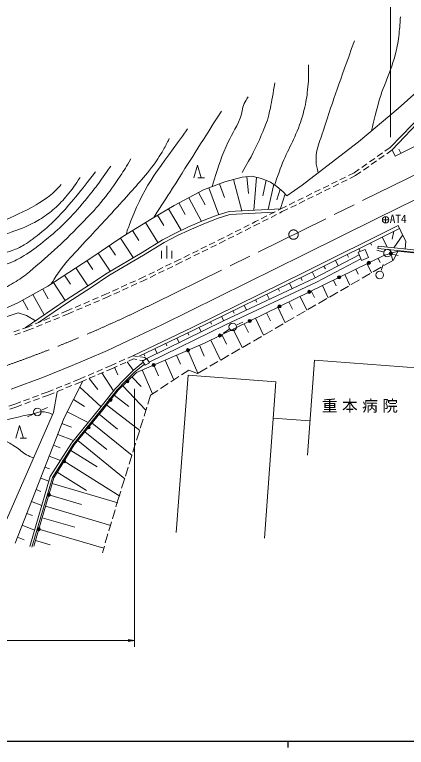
# Model space of a CAD drawing. Units: millimetres at full size, sheet at 1:1000; details may follow other scales. Extents: x 40000 to 680000, y 20000 to 380000.
# Drawn here: x 124529 to 186856, y 204000 to 320481 of the extents above; entities that cross this region are included whole.
import ezdxf
from ezdxf.enums import TextEntityAlignment as Align

# ---------------------------------------------------------------- set-up
doc = ezdxf.new("R2010")
doc.units = ezdxf.units.MM
doc.header["$LTSCALE"] = 1000
doc.linetypes.add('CHAIN', pattern=[18.5, 12, -1.5, 3.5, -1.5])
for name, color, linetype, lineweight in [('M-BGD', 7, 'Continuous', 13), ('M-BMK', 2, 'CHAIN', 13), ('M-STR-HTXT', 7, 'Continuous', 13), ('M-TTL-BAND', 7, 'Continuous', 25), ('M-WORK', 1, 'Continuous', 13)]:
    doc.layers.add(name, color=color, linetype=linetype, lineweight=lineweight)
doc.layers.add('M-BMK-HTXT', color=7, linetype='Continuous')
doc.styles.add('ＭＳ ゴシック', font='')
doc.styles.get('ＭＳ ゴシック').set_extended_font_data('MS Gothic')

# ---------------------------------------------------------------- blocks, each defined once
blk = doc.blocks.new('open_arrow')
at = {"color": 0, "linetype": 'Continuous', "lineweight": -2}
blk.add_lwpolyline([(7.5, 1.25), (0, 0), (7.5, -1.25)], dxfattribs=at)

msp = doc.modelspace()

# ---------------------------------------------------------------- linework, layer by layer
at = {"layer": 'M-BGD'}
for p, q in [((184047, 287860), (183047, 287862)), ((183548, 288361), (183546, 287361)), ((185556, 286948), (170736, 279591)), ((186001, 286072), (185556, 286948)), ((185778, 286500), (170957, 279143)), ((184852, 286040), (184602, 284810)), ((186285, 285453), (184872, 283437)), ((186791, 284405), (186001, 286072)), ((182999, 285121), (183778, 283552)), ((186643, 283250), (186791, 284405)), ((179186, 282710), (180324, 283161)), ((179294, 283281), (179513, 282840)), ((180324, 283161), (180834, 281872)), ((181147, 284201), (181328, 283837)), ((182375, 283700), (182333, 283302)), ((182333, 283302), (212779, 280093)), ((212828, 280490), (182375, 283700)), ((154835, 268316), (183263, 282192)), ((179348, 282299), (172229, 278566)), ((177441, 282362), (177650, 281940)), ((179695, 281421), (179186, 282710)), ((183121, 282773), (182153, 283022)), ((183263, 282192), (185504, 282877)), ((184383, 282535), (184723, 281422)), ((184579, 282421), (185555, 282202)), ((185504, 282877), (184798, 281466)), ((185504, 282877), (213197, 279897)), ((172540, 277939), (179607, 281645)), ((175588, 281442), (176027, 280558)), ((180834, 281872), (179695, 281421)), ((180598, 280891), (181304, 279445)), ((182374, 281759), (182697, 281098)), ((182857, 279803), (183174, 280752)), ((184798, 281466), (183288, 280593)), ((170736, 279591), (152753, 270757)), ((171883, 279602), (172363, 278636)), ((173736, 280522), (173965, 280060)), ((178821, 280024), (179204, 279239)), ((182855, 280343), (181557, 279592)), ((170957, 279143), (152971, 270307)), ((172229, 278566), (157757, 271804)), ((170057, 278701), (170287, 278233)), ((177044, 279157), (177872, 277462)), ((181124, 279342), (179825, 278591)), ((158059, 271172), (172540, 277939)), ((168259, 277817), (168701, 276918)), ((173491, 277422), (174440, 275478)), ((175268, 278290), (175712, 277380)), ((177661, 277340), (176362, 276589)), ((179392, 278341), (178094, 277590)), ((166460, 276934), (166673, 276501)), ((171714, 276555), (172219, 275520)), ((175929, 276339), (174631, 275588)), ((162863, 275167), (163058, 274769)), ((164662, 276050), (165069, 275221)), ((169937, 275688), (171008, 273494)), ((174198, 275338), (172899, 274587)), ((161065, 274283), (161438, 273524)), ((166384, 273953), (167576, 271510)), ((168160, 274821), (168726, 273661)), ((172466, 274337), (171168, 273586)), ((159266, 273400), (159444, 273037)), ((164607, 273086), (165234, 271802)), ((170735, 273336), (169436, 272585)), ((145560, 265811), (157757, 271804)), ((155669, 271633), (155837, 271290)), ((157468, 272516), (157806, 271827)), ((159908, 271157), (160816, 271576)), ((162830, 272219), (164145, 269526)), ((169003, 272335), (167705, 271584)), ((152753, 270757), (143360, 266263)), ((152971, 270307), (144223, 266122)), ((145929, 265212), (158059, 271172)), ((153870, 270749), (154205, 270067)), ((158608, 270418), (157784, 269853)), ((159277, 270484), (160713, 267542)), ((161053, 271352), (161741, 269943)), ((165540, 270333), (164242, 269582)), ((167272, 271334), (165973, 270583)), ((152096, 269889), (152262, 269543)), ((157500, 269617), (158248, 268084)), ((163809, 269332), (162510, 268581)), ((143927, 263601), (154835, 268316)), ((148597, 268215), (148770, 267854)), ((150347, 269052), (150685, 268346)), ((153926, 267923), (154670, 266201)), ((155723, 268750), (157281, 265558)), ((162077, 268331), (160779, 267580)), ((146848, 267378), (147200, 266642)), ((152108, 267138), (153688, 263481)), ((160346, 267330), (159047, 266579)), ((142075, 265691), (141162, 265283)), ((143360, 266263), (142532, 265894)), ((143427, 265746), (142665, 265406)), ((144066, 266148), (143360, 266263)), ((143961, 265659), (143427, 265746)), ((144989, 265491), (144455, 265578)), ((145265, 265952), (144559, 266068)), ((145546, 265834), (144865, 265414)), ((145098, 266541), (145261, 266201)), ((145435, 265765), (145265, 265952)), ((145966, 265152), (145546, 265834)), ((150290, 266352), (150905, 264930)), ((158614, 266329), (157316, 265578)), ((139878, 264710), (138963, 264316)), ((140706, 265080), (139878, 264710)), ((140838, 264591), (140076, 264251)), ((140412, 264421), (140946, 263206)), ((142208, 265202), (141295, 264795)), ((142422, 265304), (143408, 263982)), ((144986, 265217), (143379, 263890)), ((145171, 264916), (143613, 263630)), ((144865, 265414), (145284, 264732)), ((145284, 264732), (145966, 265152)), ((146654, 264780), (147405, 263043)), ((148472, 265566), (149838, 262406)), ((156883, 265328), (155584, 264577)), ((172232, 265559), (171102, 250465)), ((189083, 264298), (172232, 265559)), ((137126, 263524), (136208, 263129)), ((138504, 264118), (137585, 263722)), ((138699, 263658), (137780, 263262)), ((138402, 263538), (140242, 260654)), ((140076, 264251), (139158, 263856)), ((140989, 260790), (143927, 263601)), ((143379, 263890), (141962, 262498)), ((143613, 263630), (142216, 262257)), ((144836, 263994), (146475, 260204)), ((152220, 263967), (151070, 263213)), ((153642, 263454), (152220, 263967)), ((155151, 264327), (153642, 263454)), ((132388, 256365), (135388, 262213)), ((135749, 262931), (134833, 262536)), ((135944, 262470), (135026, 262075)), ((136392, 262655), (137744, 260879)), ((137321, 263064), (136403, 262668)), ((141962, 262498), (140577, 261043)), ((142216, 262257), (140842, 260814)), ((143193, 262899), (144651, 261374)), ((150651, 262939), (149397, 262118)), ((152155, 263169), (150230, 238161)), ((166076, 262097), (152155, 263169)), ((166076, 262097), (164291, 237245)), ((134888, 261239), (138284, 258152)), ((140577, 261043), (138100, 257905)), ((141724, 261493), (145429, 257620)), ((148978, 261844), (147724, 261022)), ((131273, 260537), (130690, 257250)), ((140842, 260814), (138375, 257688)), ((138558, 257649), (140989, 260790)), ((140381, 260005), (142717, 258197)), ((146155, 259994), (145713, 258577)), ((147305, 260748), (146155, 259994)), ((133888, 259289), (135624, 258170)), ((128828, 257619), (129744, 258020)), ((138100, 257905), (133557, 252375)), ((138371, 257683), (133841, 252170)), ((138558, 257649), (134021, 252083)), ((139165, 258435), (144432, 254357)), ((145564, 258099), (145118, 256667)), ((130690, 257250), (125989, 246498)), ((127473, 256976), (126583, 256520)), ((128350, 245928), (132388, 256365)), ((132888, 257340), (136228, 255626)), ((137991, 256954), (140887, 254593)), ((165661, 256328), (171510, 255908)), ((132051, 255495), (133595, 254898)), ((136856, 255562), (143216, 250378)), ((144969, 256190), (144523, 254758)), ((135722, 254171), (139186, 251347)), ((144375, 254280), (143928, 252848)), ((131378, 253756), (133892, 252783)), ((134588, 252779), (142083, 246669)), ((133557, 252375), (130205, 247038)), ((133841, 252170), (130527, 246892)), ((130705, 252016), (131762, 251607)), ((134021, 252083), (130764, 246870)), ((143780, 252371), (143334, 250939)), ((133478, 251214), (137674, 248594)), ((143185, 250461), (142739, 249029)), ((130032, 250276), (131808, 249590)), ((132392, 249476), (141251, 243944)), ((129359, 248537), (130078, 248259)), ((142590, 248552), (142144, 247120)), ((130205, 247038), (126935, 235942)), ((131307, 247739), (135969, 244827)), ((125989, 246498), (122086, 237602)), ((128350, 245928), (124591, 236461)), ((130527, 246892), (127271, 235843)), ((130764, 246870), (127561, 235964)), ((128686, 246797), (129986, 246295)), ((130498, 245961), (140930, 242897)), ((141995, 246642), (141549, 245210)), ((127974, 244981), (128701, 244692)), ((141400, 244733), (140959, 243315)), ((129964, 244143), (135170, 242614)), ((127222, 243088), (128850, 242441)), ((129430, 242326), (139823, 239273)), ((140959, 243315), (140644, 242245)), ((126471, 241194), (127371, 240837)), ((140504, 241765), (140081, 240326)), ((128896, 240508), (134083, 238985)), ((125719, 239301), (127694, 238517)), ((139940, 239846), (139517, 238407)), ((128362, 238691), (138716, 235649)), ((139377, 237927), (138954, 236488)), ((124967, 237408), (126041, 236981)), ((127828, 236873), (130164, 236187)), ((138813, 236008), (138499, 234938))]:
    msp.add_line(p, q, dxfattribs=at)
for centre, radius in [((183547, 287861), 500), ((183847, 282585), 600), ((184383, 282535), 250), ((184383, 282535), 150), ((184383, 282535), 50), ((180894, 281036), 250), ((180894, 281036), 150), ((180894, 281036), 50), ((182620, 279092), 600), ((176156, 278723), 250), ((176156, 278723), 150), ((176156, 278723), 50), ((171418, 276411), 250), ((171418, 276411), 150), ((171418, 276411), 50), ((166680, 274098), 250), ((166680, 274098), 150), ((166680, 274098), 50), ((159227, 270843), 600), ((161942, 271785), 250), ((161942, 271785), 150), ((161942, 271785), 50), ((157204, 269473), 250), ((157204, 269473), 150), ((157204, 269473), 50), ((152108, 267138), 250), ((152108, 267138), 150), ((152108, 267138), 50), ((146654, 264780), 250), ((146654, 264780), 150), ((146654, 264780), 50), ((142458, 262196), 250), ((142458, 262196), 150), ((142458, 262196), 50), ((139773, 259220), 250), ((139773, 259220), 150), ((139773, 259220), 50), ((128141, 257318), 600), ((136289, 254866), 250), ((136289, 254866), 150), ((136289, 254866), 50), ((132393, 249476), 250), ((132393, 249476), 150), ((132393, 249476), 50), ((129964, 244143), 250), ((129964, 244143), 150), ((129964, 244143), 50), ((128362, 238691), 250), ((128362, 238691), 150), ((128362, 238691), 50)]:
    msp.add_circle(centre, radius, dxfattribs=at)
at = {"layer": 'M-BMK'}
msp.add_line((146684, 274578), (191372, 296572), dxfattribs=at)
msp.add_circle((168906, 285515), 750, dxfattribs=at)
msp.add_arc((53533, 462826), 210034, 288.08644, 296.32774, dxfattribs=at)
at = {"layer": 'M-STR-HTXT'}
for p, q in [((184346, 301000), (184346, 335000)), ((143590, 261000), (143590, 220000)), ((74387, 221000), (143590, 221000))]:
    msp.add_line(p, q, dxfattribs=at)
at = {"layer": 'M-TTL-BAND'}
for p, q in [((40000, 205000), (579000, 205000)), ((168000, 205000), (168000, 204000))]:
    msp.add_line(p, q, dxfattribs=at)
at = {"layer": 'M-WORK'}
for p, q in [((185528, 305560), (191705, 311096)), ((184289, 299376), (192945, 308319)), ((193435, 308345), (184577, 298967)), ((179245, 300266), (185528, 305560)), ((185063, 297980), (191247, 301115)), ((172842, 295325), (179245, 300266)), ((184289, 299376), (183452, 298787)), ((183043, 298500), (182226, 297924)), ((183724, 298367), (184577, 298967)), ((184577, 298967), (185063, 297980)), ((186002, 298446), (185672, 299112)), ((181817, 297636), (180999, 297061)), ((181270, 296641), (182088, 297216)), ((182497, 297504), (183315, 298079)), ((153016, 294544), (153616, 296544)), ((153616, 296544), (154216, 294544)), ((179363, 295910), (178526, 295321)), ((180590, 296773), (179772, 296197)), ((180044, 295777), (180862, 296353)), ((160711, 294664), (162250, 294805)), ((161480, 294735), (161726, 292050)), ((162250, 294805), (163817, 294440)), ((170267, 293383), (172842, 295325)), ((178526, 295321), (177644, 294888)), ((177884, 294449), (178782, 294889)), ((178782, 294889), (179635, 295490)), ((153696, 294544), (154736, 294544)), ((154581, 292630), (157952, 293908)), ((157109, 293589), (157940, 291398)), ((157952, 293908), (160711, 294664)), ((159331, 294286), (160697, 289303)), ((163033, 294623), (162597, 289397)), ((163817, 294440), (165248, 293846)), ((164533, 294143), (164042, 291677)), ((165248, 293846), (166259, 293179)), ((175848, 294006), (174950, 293566)), ((175191, 293127), (176089, 293568)), ((177195, 294667), (176297, 294227)), ((176538, 293788), (177435, 294229)), ((149895, 290136), (154581, 292630)), ((155424, 292950), (157043, 288680)), ((165754, 293512), (164870, 289509)), ((166762, 292738), (166244, 291023)), ((166259, 293179), (167266, 292297)), ((167847, 291695), (170267, 293383)), ((173155, 292685), (172257, 292244)), ((174501, 293346), (173604, 292905)), ((173844, 292466), (174742, 292907)), ((152238, 291383), (154246, 287610)), ((153800, 292214), (154851, 290238)), ((167556, 291996), (166852, 289689)), ((167266, 292297), (167847, 291695)), ((170462, 291363), (169564, 290923)), ((171808, 292024), (170911, 291584)), ((171151, 291145), (172049, 291585)), ((172498, 291806), (173396, 292246)), ((146395, 288067), (149895, 290136)), ((150676, 290552), (151645, 288731)), ((167768, 290042), (166886, 289608)), ((169115, 290702), (168217, 290262)), ((168458, 289823), (169356, 290264)), ((169805, 290484), (170702, 290924)), ((182138, 288070), (188419, 291161)), ((149020, 289619), (151044, 286197)), ((156749, 288584), (158647, 289202)), ((158647, 289202), (166886, 289608)), ((158787, 288722), (165820, 289069)), ((165988, 289154), (165096, 288702)), ((166886, 289608), (166434, 289380)), ((166659, 288933), (167111, 289162)), ((167111, 289162), (168009, 289603)), ((141751, 285193), (146395, 288067)), ((147270, 288584), (148244, 286937)), ((152079, 286682), (154707, 287808)), ((154707, 287808), (156749, 288584)), ((154895, 287344), (156915, 288113)), ((156915, 288113), (158787, 288722)), ((163311, 287799), (162860, 287571)), ((164650, 288477), (163757, 288025)), ((163983, 287579), (164875, 288030)), ((165321, 288256), (166213, 288708)), ((170481, 282316), (182138, 288070)), ((145362, 287427), (147331, 284243)), ((150243, 285821), (152079, 286682)), ((152283, 286226), (154895, 287344)), ((161868, 287072), (160974, 286624)), ((161197, 286176), (162091, 286625)), ((162860, 287571), (162314, 287297)), ((162537, 286849), (163084, 287124)), ((163084, 287124), (163536, 287353)), ((143294, 286148), (144276, 284561)), ((148062, 284690), (150243, 285821)), ((150464, 285372), (152283, 286226)), ((159187, 285726), (158293, 285277)), ((160527, 286399), (159633, 285951)), ((159856, 285503), (160750, 285952)), ((136488, 281681), (141751, 285193)), ((141370, 284922), (143390, 281855)), ((144796, 282690), (148062, 284690)), ((145054, 282262), (148308, 284254)), ((148308, 284254), (150464, 285372)), ((156402, 284335), (155505, 283892)), ((157301, 284779), (156850, 284557)), ((157070, 284107), (157522, 284331)), ((157846, 285053), (157301, 284779)), ((157522, 284331), (158069, 284606)), ((158516, 284830), (159410, 285279)), ((139592, 283751), (140575, 282259)), ((148720, 283731), (148720, 281731)), ((155057, 283670), (154161, 283227)), ((154381, 282778), (155277, 283221)), ((155725, 283443), (156622, 283886)), ((137813, 282580), (139725, 279676)), ((139275, 279409), (144796, 282690)), ((139542, 278986), (145054, 282262)), ((147920, 282931), (147920, 281731)), ((147941, 271148), (170481, 282316)), ((149520, 282931), (149520, 281731)), ((152368, 282341), (151471, 281898)), ((151691, 281449), (152588, 281892)), ((153712, 283006), (152816, 282563)), ((153036, 282114), (153932, 282557)), ((129809, 277309), (136488, 281681)), ((136034, 281409), (136986, 279964)), ((149457, 280913), (148558, 280477)), ((150572, 281454), (149907, 281131)), ((150123, 280680), (150791, 281004)), ((151023, 281677), (150572, 281454)), ((150791, 281004), (151243, 281227)), ((134256, 280237), (136159, 277347)), ((146758, 279604), (145858, 279167)), ((148108, 280258), (147208, 279822)), ((147423, 279371), (148323, 279807)), ((148773, 280025), (149673, 280462)), ((132477, 279066), (133420, 277635)), ((136443, 277528), (139275, 279409)), ((136716, 277109), (139542, 278986)), ((144743, 278626), (144221, 278389)), ((145409, 278949), (144743, 278626)), ((144956, 278174), (145624, 278498)), ((146074, 278716), (146974, 279152)), ((125034, 274645), (129809, 277309)), ((130698, 277895), (132568, 275055)), ((132718, 275157), (136443, 277528)), ((142401, 277561), (141490, 277147)), ((143766, 278182), (142856, 277768)), ((143063, 277313), (143974, 277727)), ((144429, 277934), (144956, 278174)), ((129013, 276865), (129871, 275328)), ((132993, 274740), (136716, 277109)), ((139148, 276082), (138297, 275716)), ((139670, 276319), (139148, 276082)), ((141035, 276940), (140125, 276526)), ((140332, 276071), (141243, 276485)), ((141698, 276692), (142608, 277106)), ((125830, 275089), (126692, 273545)), ((126189, 270676), (132718, 275157)), ((127422, 275977), (129219, 272756)), ((136459, 274926), (135540, 274532)), ((137837, 275519), (136919, 275124)), ((137116, 274665), (138035, 275059)), ((138494, 275257), (139350, 275625)), ((139350, 275625), (139877, 275864)), ((120782, 272842), (125034, 274645)), ((128302, 271520), (132993, 274740)), ((133703, 273742), (132852, 273376)), ((135081, 274334), (134162, 273939)), ((134360, 273480), (135279, 273875)), ((135738, 274072), (136657, 274467)), ((117208, 270433), (125066, 273084)), ((125066, 273084), (126390, 272657)), ((126390, 272657), (127864, 271826)), ((131504, 272826), (130578, 272449)), ((132852, 273376), (131967, 273015)), ((132151, 272550), (133045, 272915)), ((133045, 272915), (133901, 273283)), ((128726, 271693), (127800, 271315)), ((130115, 272260), (129189, 271882)), ((129373, 271417), (130299, 271795)), ((130762, 271984), (131688, 272361)), ((125322, 270381), (124375, 270060)), ((126452, 270765), (125795, 270542)), ((125959, 270070), (126627, 270297)), ((127337, 271126), (126452, 270765)), ((126627, 270297), (127521, 270662)), ((127984, 270850), (128910, 271228)), ((142558, 268625), (147941, 271148)), ((124538, 269587), (125485, 269909)), ((139284, 267085), (142558, 268625)), ((136057, 265720), (139284, 267085)), ((133707, 264695), (136057, 265720)), ((129121, 262851), (133707, 264695)), ((123974, 260928), (129121, 262851)), ((134833, 262536), (133898, 262159)), ((132043, 261410), (131116, 261035)), ((132230, 260946), (131302, 260571)), ((133434, 261971), (132507, 261597)), ((133621, 261507), (132693, 261133)), ((135026, 262075), (134084, 261695)), ((128304, 259949), (127366, 259602)), ((129717, 260470), (128773, 260122)), ((129897, 260004), (128946, 259653)), ((130652, 260848), (129717, 260470)), ((130839, 260384), (129897, 260004)), ((125490, 258909), (124547, 258560)), ((126897, 259429), (125959, 259082)), ((127070, 258959), (126132, 258613)), ((128477, 259479), (127539, 259133)), ((124547, 258560), (123592, 258244)), ((124712, 258088), (123748, 257769)), ((125663, 258439), (124712, 258088)), ((124716, 253153), (125316, 255153)), ((125316, 255153), (125916, 253153)), ((125396, 253153), (126436, 253153))]:
    msp.add_line(p, q, dxfattribs=at)
for points, knots in [([(181326, 302020), (181709, 303823), (181852, 304328), (182238, 305796), (183173, 309350), (184379, 311141), (185229, 314716), (185515, 315921), (185604, 316614), (185738, 317845), (185836, 318746), (185861, 319058), (185915, 320158)], [0, 0, 0, 0, 1, 1, 1, 2, 2, 2, 3, 3, 3, 4, 4, 4, 4]), ([(172842, 295325), (172613, 296145), (172524, 296453), (172497, 297195), (172472, 297911), (172519, 298323), (172685, 299020), (172960, 300184), (173245, 300799), (173611, 301937), (175434, 307603), (176128, 309394), (178596, 316338)], [0, 0, 0, 0, 1, 1, 1, 2, 2, 2, 3, 3, 3, 4, 4, 4, 4]), ([(165924, 293400), (166300, 294618), (166431, 294957), (166786, 295944), (167796, 298763), (168870, 300142), (169855, 302970), (170230, 304049), (170454, 304656), (170691, 305774), (170955, 307016), (171068, 307722), (171192, 308985), (171325, 310347), (171317, 310842), (171306, 312487)], [0, 0, 0, 0, 1, 1, 1, 2, 2, 2, 3, 3, 3, 4, 4, 4, 5, 5, 5, 5]), ([(160746, 295403), (162297, 298181), (162826, 298983), (163819, 301433), (164312, 302646), (164670, 303306), (164978, 304579), (165343, 306082), (165476, 306941), (165731, 308466), (165807, 308925), (165834, 309073), (165919, 309641)], [0, 0, 0, 0, 1, 1, 1, 2, 2, 2, 3, 3, 3, 4, 4, 4, 4]), ([(155975, 293159), (156885, 296178), (157125, 297106), (158175, 299515), (158962, 301322), (159665, 302213), (160415, 304036), (160774, 304909), (160635, 305522), (161063, 306363), (161281, 306792), (161376, 306969), (161704, 307413)], [0, 0, 0, 0, 1, 1, 1, 2, 2, 2, 3, 3, 3, 4, 4, 4, 4]), ([(157435, 305158), (153656, 299188), (152711, 297684), (149660, 292907), (148493, 291078), (148127, 290504), (146667, 288227)], [0, 0, 0, 0, 1, 1, 1, 2, 2, 2, 2]), ([(142260, 285508), (142550, 286527), (142715, 286843), (143039, 287687), (145446, 293952), (147493, 295908), (152054, 302315)], [0, 0, 0, 0, 1, 1, 1, 2, 2, 2, 2]), ([(130364, 277672), (131043, 278822), (131273, 279162), (131928, 280067), (132956, 281487), (133718, 282136), (134891, 283439), (137351, 286170), (138816, 287621), (141265, 290362), (143276, 292612), (144467, 293823), (146326, 296200), (147147, 297251), (147551, 297888), (148214, 299046), (148594, 299710), (148726, 299943), (149138, 300774)], [0, 0, 0, 0, 1, 1, 1, 2, 2, 2, 3, 3, 3, 4, 4, 4, 5, 5, 5, 6, 6, 6, 6]), ([(109185, 273371), (111093, 273580), (111659, 273656), (113223, 273965), (115106, 274337), (116136, 274667), (117969, 275236), (119536, 275723), (120412, 276015), (121925, 276649), (123061, 277125), (123703, 277404), (124747, 278059), (125626, 278610), (126107, 278945), (126897, 279617), (130429, 282623), (132377, 284360), (135588, 287706), (136819, 288989), (137534, 289692), (138631, 291091), (139730, 292493), (140338, 293289), (141316, 294778), (142018, 295847), (142249, 296219), (143033, 297565)], [0, 0, 0, 0, 1, 1, 1, 2, 2, 2, 3, 3, 3, 4, 4, 4, 5, 5, 5, 6, 6, 6, 7, 7, 7, 8, 8, 8, 9, 9, 9, 9]), ([(103977, 276755), (106213, 276992), (106836, 277097), (108661, 277368), (113234, 278048), (115803, 278520), (120247, 279795), (121669, 280203), (122459, 280470), (123824, 281042), (124875, 281483), (125445, 281788), (126408, 282396), (127638, 283173), (128265, 283703), (129399, 284613), (130665, 285630), (131348, 286237), (132509, 287371), (133839, 288669), (134494, 289486), (135693, 290905), (137420, 292949), (137933, 293726), (139817, 296374)], [0, 0, 0, 0, 1, 1, 1, 2, 2, 2, 3, 3, 3, 4, 4, 4, 5, 5, 5, 6, 6, 6, 7, 7, 7, 8, 8, 8, 8]), ([(97757, 279846), (106937, 280456), (109499, 280453), (116946, 281525), (118569, 281759), (119484, 281861), (121097, 282164), (122302, 282390), (122981, 282545), (124131, 282973), (124905, 283260), (125326, 283467), (126034, 283890), (127045, 284493), (127561, 284915), (128482, 285649), (129721, 286638), (130368, 287254), (131488, 288376), (132649, 289538), (133199, 290284), (134255, 291542), (135516, 293044), (135906, 293562), (137379, 295471)], [0, 0, 0, 0, 1, 1, 1, 2, 2, 2, 3, 3, 3, 4, 4, 4, 5, 5, 5, 6, 6, 6, 7, 7, 7, 8, 8, 8, 8]), ([(99209, 281340), (105589, 282216), (107241, 282416), (112370, 283235), (114748, 283614), (116098, 283738), (118453, 284239), (120225, 284616), (121185, 284969), (122907, 285530), (124447, 286031), (125310, 286330), (126779, 287010), (127718, 287444), (128229, 287731), (129094, 288298), (129939, 288853), (130387, 289210), (131128, 289897), (131979, 290686), (132397, 291191), (133132, 292089), (133890, 293014), (134127, 293370), (134933, 294566)], [0, 0, 0, 0, 1, 1, 1, 2, 2, 2, 3, 3, 3, 4, 4, 4, 5, 5, 5, 6, 6, 6, 7, 7, 7, 8, 8, 8, 8]), ([(105665, 283730), (109390, 284284), (110430, 284411), (113443, 285059), (115575, 285518), (116779, 285753), (118871, 286371), (120208, 286765), (120965, 286981), (122244, 287534), (124522, 288518), (125839, 289012), (127980, 290267), (128809, 290753), (129271, 291039), (130024, 291636), (130834, 292277), (131101, 292568), (131941, 293458)], [0, 0, 0, 0, 1, 1, 1, 2, 2, 2, 3, 3, 3, 4, 4, 4, 5, 5, 5, 6, 6, 6, 6]), ([(101098, 250712), (107217, 251980), (108857, 252277), (113776, 253513), (116483, 254193), (117980, 254649), (120684, 255339), (123027, 255938), (124308, 256423), (126688, 256846), (127848, 257052), (128543, 257582), (129675, 257257), (130026, 257157), (130205, 257115), (130544, 256914)], [0, 0, 0, 0, 1, 1, 1, 2, 2, 2, 3, 3, 3, 4, 4, 4, 5, 5, 5, 5]), ([(84010, 245411), (93221, 247286), (95683, 247736), (103090, 249549), (107785, 250698), (110342, 251644), (115070, 252651), (116493, 252954), (117279, 253254), (118732, 253334), (119609, 253383), (120113, 253437), (120980, 253302), (121715, 253188), (122125, 253075), (122815, 252799), (123587, 252490), (123971, 252206), (124678, 251766), (125385, 251326), (125682, 250925), (126415, 250528), (126836, 250300), (126998, 250217), (127522, 250005)], [0, 0, 0, 0, 1, 1, 1, 2, 2, 2, 3, 3, 3, 4, 4, 4, 5, 5, 5, 6, 6, 6, 7, 7, 7, 8, 8, 8, 8])]:
    msp.add_open_spline(points, degree=3, knots=knots, dxfattribs=at)

# ---------------------------------------------------------------- block references
at = {"layer": 'M-STR-HTXT', "xscale": 133, "yscale": 133, "rotation": 180}
msp.add_blockref('open_arrow', (143590, 221000), dxfattribs=at)

# ---------------------------------------------------------------- texts
at = {"layer": 'M-BGD', "style": 'ＭＳ ゴシック'}
msp.add_text('AT4', height=1320, dxfattribs=at).set_placement((184207, 286965), align=Align.BOTTOM_LEFT)
at = {"layer": 'M-BMK-HTXT', "insert": (173420, 257180), "char_height": 1833, "attachment_point": 7, "style": 'ＭＳ ゴシック'}
msp.add_mtext('\\T1.28;重本病院', dxfattribs=at)

doc.saveas('drawing.dxf')
